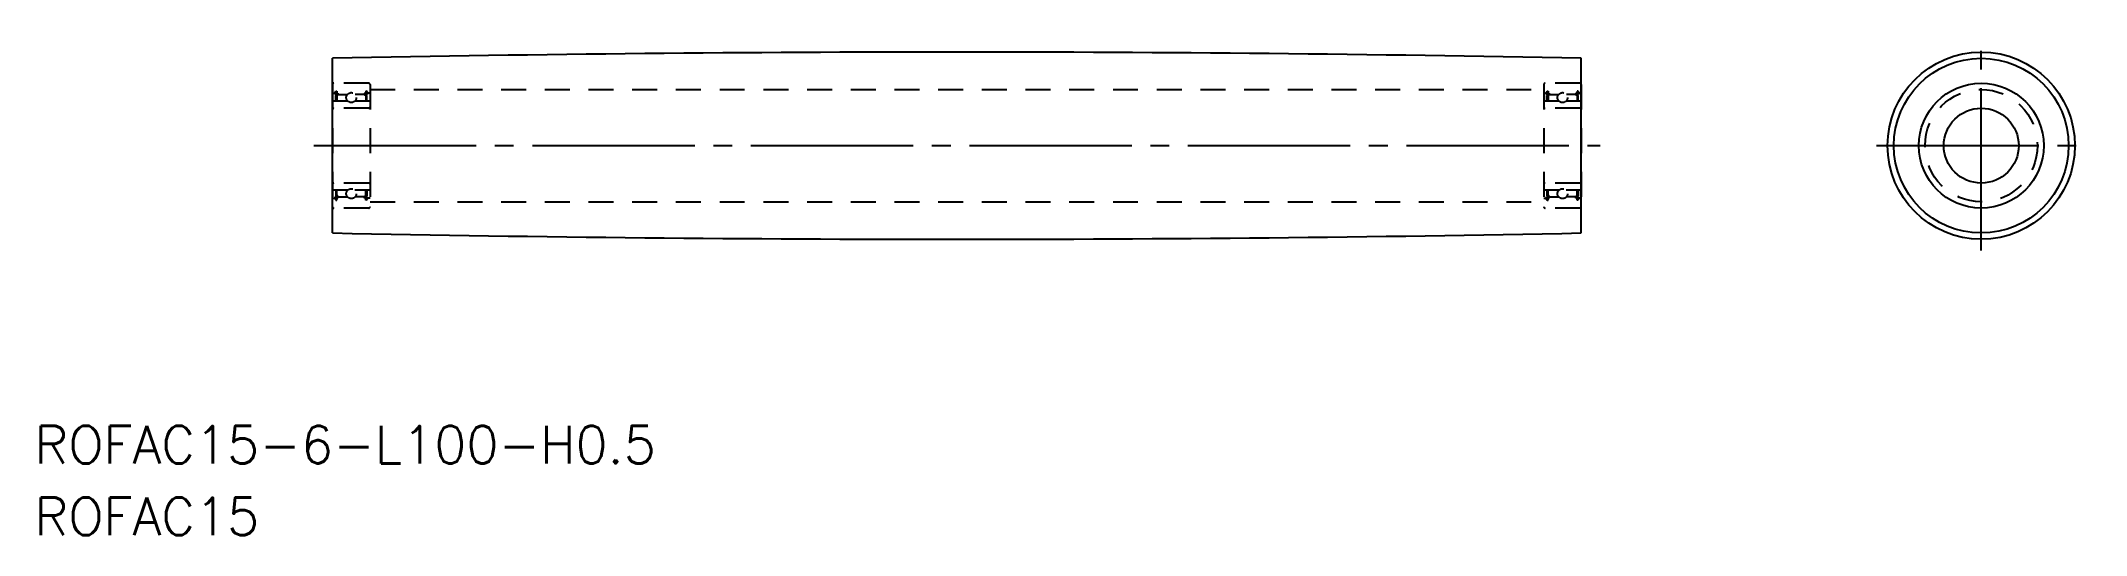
# Model space of a CAD drawing. Extents: x 47 to 211, y 108 to 148.
import ezdxf

# ---------------------------------------------------------------- set-up
doc = ezdxf.new("R2010")
doc.units = 0
doc.linetypes.add('CENTER', pattern=[17.5, 13, -1.5, 1.5, -1.5])
doc.linetypes.add('DASHED', pattern=[3.5, 2, -1.5])
doc.layers.get('0').update_dxf_attribs({"linetype": 'CONTINUOUS'})
doc.layers.add('CENTER', color=1, linetype='CENTER')
doc.styles.get("Standard").update_dxf_attribs({"font": 'txt.shx', "bigfont": '@extfont2.shx'})

msp = doc.modelspace()

# ---------------------------------------------------------------- linework, layer by layer
at = {"color": 7, "linetype": 'CONTINUOUS'}
for p, q in [((70.37, 132.51), (70.37, 146.51)), ((170.37, 132.51), (170.37, 146.51))]:
    msp.add_line(p, q, dxfattribs=at)
at = {"color": 3, "linetype": 'DASHED'}
for p, q in [((70.37, 144.41), (70.37, 134.61)), ((73.27, 144.51), (70.47, 144.51)), ((73.37, 144.41), (73.37, 134.61)), ((167.37, 144.41), (167.37, 134.61)), ((170.27, 144.51), (167.47, 144.51)), ((170.37, 144.41), (170.37, 134.61)), ((70.37, 143.71), (70.54, 143.71)), ((71.58, 143.08), (70.37, 143.08)), ((73.27, 142.51), (70.47, 142.51)), ((70.54, 143.71), (70.63, 143.88)), ((70.59, 143.79), (70.59, 143.61)), ((70.71, 143.79), (70.59, 143.79)), ((70.59, 143.61), (70.71, 143.61)), ((70.62, 143.52), (70.71, 143.61)), ((70.62, 143.08), (70.62, 143.52)), ((70.71, 143.13), (70.62, 143.13)), ((70.63, 143.88), (70.71, 143.88)), ((70.71, 143.88), (70.71, 143.71)), ((70.71, 143.61), (70.71, 143.79)), ((70.71, 143.71), (70.79, 143.71)), ((70.79, 143.57), (70.71, 143.49)), ((70.71, 143.49), (70.71, 143.08)), ((70.79, 143.71), (70.79, 143.57)), ((70.79, 143.64), (70.82, 143.61)), ((70.82, 143.61), (71.55, 143.61)), ((73.37, 143.08), (72.16, 143.08)), ((72.91, 143.61), (72.18, 143.61)), ((72.94, 143.64), (72.91, 143.61)), ((72.94, 143.71), (72.94, 143.57)), ((73.03, 143.71), (72.94, 143.71)), ((72.94, 143.57), (73.03, 143.49)), ((73.1, 143.88), (73.03, 143.88)), ((73.03, 143.88), (73.03, 143.71)), ((73.03, 143.79), (73.15, 143.79)), ((73.03, 143.61), (73.03, 143.79)), ((73.15, 143.61), (73.03, 143.61)), ((73.11, 143.52), (73.03, 143.61)), ((73.03, 143.49), (73.03, 143.08)), ((73.03, 143.13), (73.11, 143.13)), ((73.2, 143.71), (73.1, 143.88)), ((73.11, 143.08), (73.11, 143.52)), ((73.15, 143.79), (73.15, 143.61)), ((73.37, 143.71), (73.2, 143.71)), ((73.37, 144.01), (167.37, 144.01)), ((167.37, 143.71), (167.54, 143.71)), ((168.58, 143.08), (167.37, 143.08)), ((170.27, 142.51), (167.47, 142.51)), ((167.54, 143.71), (167.63, 143.88)), ((167.59, 143.79), (167.59, 143.61)), ((167.71, 143.79), (167.59, 143.79)), ((167.59, 143.61), (167.71, 143.61)), ((167.62, 143.52), (167.71, 143.61)), ((167.62, 143.08), (167.62, 143.52)), ((167.71, 143.13), (167.62, 143.13)), ((167.63, 143.88), (167.71, 143.88)), ((167.71, 143.88), (167.71, 143.71)), ((167.71, 143.61), (167.71, 143.79)), ((167.71, 143.71), (167.79, 143.71)), ((167.79, 143.57), (167.71, 143.49)), ((167.71, 143.49), (167.71, 143.08)), ((167.79, 143.71), (167.79, 143.57)), ((167.79, 143.64), (167.82, 143.61)), ((167.82, 143.61), (168.55, 143.61)), ((170.37, 143.08), (169.16, 143.08)), ((169.91, 143.61), (169.18, 143.61)), ((169.94, 143.64), (169.91, 143.61)), ((169.94, 143.71), (169.94, 143.57)), ((170.03, 143.71), (169.94, 143.71)), ((169.94, 143.57), (170.03, 143.49)), ((170.1, 143.88), (170.03, 143.88)), ((170.03, 143.88), (170.03, 143.71)), ((170.03, 143.79), (170.15, 143.79)), ((170.03, 143.61), (170.03, 143.79)), ((170.15, 143.61), (170.03, 143.61)), ((170.11, 143.52), (170.03, 143.61)), ((170.03, 143.49), (170.03, 143.08)), ((170.03, 143.13), (170.11, 143.13)), ((170.2, 143.71), (170.1, 143.88)), ((170.11, 143.08), (170.11, 143.52)), ((170.15, 143.79), (170.15, 143.61)), ((170.37, 143.71), (170.2, 143.71)), ((73.27, 136.51), (70.47, 136.51)), ((170.27, 136.51), (167.47, 136.51)), ((71.58, 135.93), (70.37, 135.93)), ((70.37, 135.31), (70.54, 135.31)), ((73.27, 134.51), (70.47, 134.51)), ((70.54, 135.31), (70.63, 135.14)), ((70.59, 135.22), (70.59, 135.41)), ((70.59, 135.41), (70.71, 135.41)), ((70.71, 135.22), (70.59, 135.22)), ((70.62, 135.93), (70.62, 135.49)), ((70.71, 135.88), (70.62, 135.88)), ((70.62, 135.49), (70.71, 135.41)), ((70.63, 135.14), (70.71, 135.14)), ((70.71, 135.53), (70.71, 135.93)), ((70.79, 135.44), (70.71, 135.53)), ((70.71, 135.41), (70.71, 135.22)), ((70.71, 135.31), (70.79, 135.31)), ((70.71, 135.14), (70.71, 135.31)), ((70.79, 135.31), (70.79, 135.44)), ((70.79, 135.38), (70.82, 135.41)), ((70.82, 135.41), (71.55, 135.41)), ((73.37, 135.93), (72.16, 135.93)), ((72.91, 135.41), (72.18, 135.41)), ((72.94, 135.38), (72.91, 135.41)), ((72.94, 135.44), (73.03, 135.53)), ((72.94, 135.31), (72.94, 135.44)), ((73.03, 135.31), (72.94, 135.31)), ((73.03, 135.53), (73.03, 135.93)), ((73.03, 135.88), (73.11, 135.88)), ((73.11, 135.49), (73.03, 135.41)), ((73.15, 135.41), (73.03, 135.41)), ((73.03, 135.41), (73.03, 135.22)), ((73.03, 135.14), (73.03, 135.31)), ((73.03, 135.22), (73.15, 135.22)), ((73.1, 135.14), (73.03, 135.14)), ((73.2, 135.31), (73.1, 135.14)), ((73.11, 135.93), (73.11, 135.49)), ((73.15, 135.22), (73.15, 135.41)), ((73.37, 135.31), (73.2, 135.31)), ((73.37, 135.01), (167.37, 135.01)), ((168.58, 135.93), (167.37, 135.93)), ((167.37, 135.31), (167.54, 135.31)), ((170.27, 134.51), (167.47, 134.51)), ((167.54, 135.31), (167.63, 135.14)), ((167.59, 135.22), (167.59, 135.41)), ((167.59, 135.41), (167.71, 135.41)), ((167.71, 135.22), (167.59, 135.22)), ((167.62, 135.93), (167.62, 135.49)), ((167.71, 135.88), (167.62, 135.88)), ((167.62, 135.49), (167.71, 135.41)), ((167.63, 135.14), (167.71, 135.14)), ((167.71, 135.53), (167.71, 135.93)), ((167.79, 135.44), (167.71, 135.53)), ((167.71, 135.41), (167.71, 135.22)), ((167.71, 135.31), (167.79, 135.31)), ((167.71, 135.14), (167.71, 135.31)), ((167.79, 135.31), (167.79, 135.44)), ((167.79, 135.38), (167.82, 135.41)), ((167.82, 135.41), (168.55, 135.41)), ((170.37, 135.93), (169.16, 135.93)), ((169.91, 135.41), (169.18, 135.41)), ((169.94, 135.38), (169.91, 135.41)), ((169.94, 135.44), (170.03, 135.53)), ((169.94, 135.31), (169.94, 135.44)), ((170.03, 135.31), (169.94, 135.31)), ((170.03, 135.53), (170.03, 135.93)), ((170.03, 135.88), (170.11, 135.88)), ((170.11, 135.49), (170.03, 135.41)), ((170.15, 135.41), (170.03, 135.41)), ((170.03, 135.41), (170.03, 135.22)), ((170.03, 135.14), (170.03, 135.31)), ((170.03, 135.22), (170.15, 135.22)), ((170.1, 135.14), (170.03, 135.14)), ((170.2, 135.31), (170.1, 135.14)), ((170.11, 135.93), (170.11, 135.49)), ((170.15, 135.22), (170.15, 135.41)), ((170.37, 135.31), (170.2, 135.31))]:
    msp.add_line(p, q, dxfattribs=at)
at = {"color": 7, "linetype": 'CONTINUOUS'}
for radius in [7.5, 7, 5, 3]:
    msp.add_circle((202.4, 139.51), radius, dxfattribs=at)
at = {"color": 3, "linetype": 'DASHED'}
for centre, radius in [((71.87, 143.36), 0.4), ((168.87, 143.36), 0.4), ((202.4, 139.51), 4.5), ((71.87, 135.66), 0.4), ((168.87, 135.66), 0.4)]:
    msp.add_circle(centre, radius, dxfattribs=at)
at = {"color": 7, "linetype": 'CONTINUOUS'}
for centre, start, end in [((120.37, -2353.24), 88.85412, 91.14588), ((120.37, 2632.26), 268.85412, 271.14588)]:
    msp.add_arc(centre, 2500.25, start, end, dxfattribs=at)
at = {"color": 3, "linetype": 'DASHED'}
for centre, start, end in [((70.47, 144.41), 90, 180), ((73.27, 144.41), 0, 90), ((167.47, 144.41), 90, 180), ((170.27, 144.41), 0, 90), ((70.47, 142.61), 180, 270), ((73.27, 142.61), 270, 0), ((167.47, 142.61), 180, 270), ((170.27, 142.61), 270, 0), ((70.47, 136.41), 90, 180), ((73.27, 136.41), 0, 90), ((167.47, 136.41), 90, 180), ((170.27, 136.41), 0, 90), ((70.47, 134.61), 180, 270), ((73.27, 134.61), 270, 0), ((167.47, 134.61), 180, 270), ((170.27, 134.61), 270, 0)]:
    msp.add_arc(centre, 0.1, start, end, dxfattribs=at)
at = {"layer": 'CENTER', "color": 1, "linetype": 'CENTER'}
for p, q in [((202.4, 131.11), (202.4, 147.91)), ((68.87, 139.51), (171.87, 139.51)), ((194, 139.51), (210.8, 139.51))]:
    msp.add_line(p, q, dxfattribs=at)

# ---------------------------------------------------------------- texts
at = {"color": 7, "linetype": 'CONTINUOUS'}
for s, p in [('ROFAC15-6-L100-H0.5', (46.5, 114.05)), ('ROFAC15', (46.5, 108.3))]:
    msp.add_text(s, height=3, dxfattribs=at).set_placement(p)

doc.saveas('drawing.dxf')
